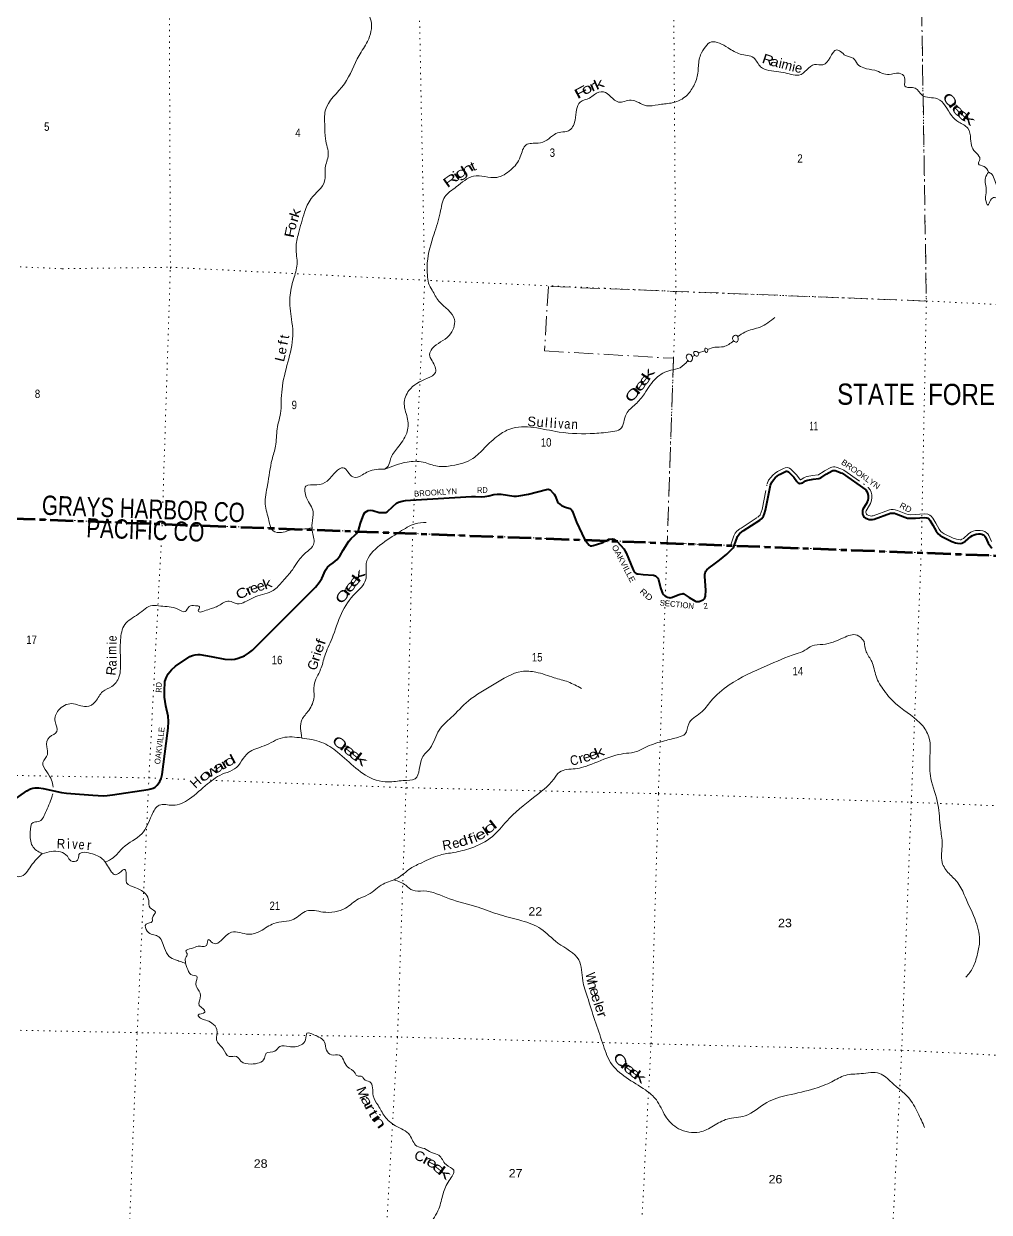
# Model space of a CAD drawing. Header units: feet. Extents: x -757852 to -501257, y -360805 to -170898.
# Drawn here: x -619672 to -599646, y -265055 to -240407 of the extents above; entities that cross this region are included whole.
import ezdxf
from ezdxf.enums import TextEntityAlignment as Align

# ---------------------------------------------------------------- set-up
doc = ezdxf.new("R2010")
doc.units = ezdxf.units.FT
doc.header["$LTSCALE"] = 80
for name, pattern in [('DOT_DASHED', [7.7, 5, -1.2, 0.3, -1.2]), ('DOTTED', [1.5, 0.3, -1.2]), ('LONG_DASH_SHORT_DASH', [9.9, 6, -1.2, 1.5, -1.2])]:
    doc.linetypes.add(name, pattern=pattern)
for name, color, linetype, lineweight in [('11', 7, 'LONG_DASH_SHORT_DASH', 60), ('26', 7, 'Continuous', 40), ('27', 7, 'Continuous', 13), ('39', 7, 'Continuous', 13), ('41', 7, 'Continuous', 13), ('44', 7, 'DOT_DASHED', 13), ('7', 7, 'DOTTED', 13)]:
    doc.layers.add(name, color=color, linetype=linetype, lineweight=lineweight)
doc.layers.add('12', color=7, linetype='Continuous')

msp = doc.modelspace()

# ---------------------------------------------------------------- linework, layer by layer
at = {"layer": '11'}
msp.add_line((-628624.4, -250336.69), (-597209.49, -251522.57), dxfattribs=at)
at = {"layer": '26'}
for points in [[(-603411.9, -249870.85), (-603300.71, -249852.26), (-603182.44, -249837.9), (-603159.33, -249832.63), (-603140.37, -249823), (-603051.06, -249761.48), (-603025.88, -249746.33), (-602902.53, -249679.56), (-602887, -249673.09), (-602872.67, -249670.73), (-602857.23, -249671.79), (-602842.35, -249675.03), (-602749.8, -249706.11), (-602721.34, -249717.83), (-602699.97, -249728.78), (-602207.92, -250076.36), (-602184.16, -250108.9), (-602169.93, -250145.17), (-602159.57, -250189.2), (-602158.8, -250238.93), (-602167.34, -250299.29), (-602176.4, -250325.19), (-602192.7, -250356.58), (-602266.91, -250476.97), (-602277.36, -250511.69), (-602277.36, -250549.25), (-602272.18, -250580.34), (-602257.26, -250616.14), (-602241.12, -250638.62), (-602217.82, -250655.46), (-602168.72, -250677.33), (-602133.69, -250687.83), (-602101.33, -250691.72), (-602066.38, -250690.43), (-602032.12, -250681.7), (-601696.45, -250559.6), (-601669.66, -250553.78), (-601642.48, -250553.78), (-601611.41, -250558.96), (-601574.11, -250569.55), (-601397.44, -250641.6), (-601343.48, -250657.4), (-601286.53, -250663.87), (-601172.84, -250660.86), (-600993.48, -250648.47), (-600938.35, -250653.51), (-600918.93, -250662.58), (-600899.84, -250675.62), (-600876.22, -250704.02), (-600819.43, -250802.96), (-600749.01, -250927.97), (-600706.61, -250985.68), (-600663.95, -251021.33), (-600614.17, -251051.02), (-600420.06, -251143.76), (-600346.83, -251168.97), (-600304.12, -251176.74), (-600244.58, -251184.51), (-600214.81, -251179.33), (-600183.54, -251167.42), (-600137.15, -251140.48), (-600028.79, -251043.56), (-599992.18, -251018.73), (-599958.53, -251004.49), (-599914.52, -250992.83), (-599872.2, -250988.19), (-599837.51, -250988.29), (-599799.32, -250994.13), (-599770.85, -251004.49), (-599748.55, -251020.32), (-599736.55, -251032.33), (-599721.66, -251057.59), (-599665.15, -251179.96), (-599590.29, -251281)], [(-605869.16, -252305.64), (-605753.65, -252374.03), (-605723.25, -252386.09), (-605701.89, -252389.33), (-605681.83, -252389.33), (-605660.47, -252386.74), (-605649.79, -252383.83), (-605613.55, -252369.58), (-605582.49, -252351.45), (-605556.6, -252330.73), (-605543.98, -252314.86), (-605536.21, -252300.61), (-605531.5, -252280.5), (-605527.53, -252155.85), (-605544.57, -251869.54), (-605543.34, -251827.89), (-605536.87, -251794.21), (-605525.22, -251759.25), (-605504, -251731.97), (-605452.73, -251691.9), (-605350.48, -251616.78), (-605244.18, -251528.96), (-605091.44, -251405.04), (-604954.71, -251278.6), (-604940.82, -251256.07), (-604927.87, -251212.04), (-604877.39, -251059.21), (-604867.04, -251039.78), (-604854.1, -251020.36), (-604825.62, -250986.68), (-604771.26, -250940.06), (-604752.5, -250926.83), (-604403.46, -250700.51), (-604364.18, -250666.14), (-604339.59, -250641.53), (-604327.94, -250620.81), (-604305.94, -250561.23), (-604286.4, -250496.97), (-604181.26, -249973.05), (-604156.45, -249911.71), (-604121.5, -249863.79), (-604085.26, -249824.94), (-604038.53, -249784.41), (-603997.24, -249757.59), (-603883.34, -249698.01), (-603860.04, -249687.65), (-603842.36, -249686.03), (-603823.8, -249692.83), (-603808.26, -249703.2), (-603724.78, -249782.85), (-603702.13, -249809.4), (-603636.76, -249900.71), (-603617.35, -249922.73), (-603608.61, -249929.53), (-603597.29, -249935.03), (-603587.9, -249937.3), (-603573.66, -249938.59), (-603548.72, -249936.91), (-603526.42, -249930.82), (-603513.15, -249924.67), (-603454.91, -249888.4), (-603436.46, -249877.72), (-603411.9, -249870.85)], [(-611647.43, -250289.63), (-610382.08, -250209.61), (-610298.72, -250209.6), (-610177.06, -250217.37), (-610109.75, -250212.19), (-610023.82, -250198.92), (-609923.37, -250170.74), (-609847.65, -250160.27), (-609768.05, -250165.56), (-609505.17, -250203.42), (-609453.53, -250205.72), (-609401.75, -250200.54), (-609202.26, -250162.78), (-608827.12, -250064.08), (-608793.41, -250060.66), (-608773.35, -250065.19), (-608756.52, -250075.55), (-608691.81, -250139.01), (-608668.51, -250163.62), (-608647.8, -250199.88), (-608601.97, -250318.82), (-608585.67, -250342.35), (-608579.2, -250348.82), (-608552.02, -250372.13), (-608515.77, -250396.74), (-608482.37, -250415.21), (-608453.01, -250427.18), (-608346.99, -250457.78), (-608326.16, -250471.21), (-608310.63, -250488.05), (-608295.1, -250506.18), (-608286.76, -250524.1), (-608207.23, -250741.98), (-608039.57, -251097.51), (-607981.23, -251179.01), (-607944.98, -251217.87), (-607922.98, -251232.11), (-607907.26, -251236.58), (-607890.62, -251237.3), (-607858.26, -251228.23), (-607684.05, -251173.27), (-607645.35, -251156.35), (-607627.23, -251147.28), (-607556.68, -251107.78), (-607536.62, -251098.07), (-607508.79, -251093.53), (-607459.61, -251092.24), (-607435.67, -251095.48), (-607409.13, -251107.78), (-607365.12, -251141.46), (-607225.98, -251298.81), (-607196.76, -251341.79), (-607178.09, -251380.41), (-607032.14, -251729.43), (-607009.18, -251773.48), (-606992.35, -251791.62), (-606970.22, -251805.87), (-606948.34, -251814.93), (-606925.04, -251817.52), (-606826.1, -251826.57), (-606607.46, -251843.62), (-606571.05, -251855.73), (-606545.16, -251876.46), (-606520.57, -251906.24), (-606507.83, -251935.36), (-606464.92, -252103.76), (-606439.03, -252183.4), (-606422.2, -252218.37), (-606401.1, -252246.68), (-606380.78, -252265), (-606351.01, -252285.72), (-606319.95, -252299.97), (-606287.59, -252309.03), (-606265.9, -252310.65), (-606243.25, -252308.71), (-606213.81, -252301.26), (-606097.58, -252250.34), (-606057.2, -252236.5), (-606018.04, -252227.11), (-605992.23, -252225.53), (-605983.09, -252228.41), (-605972.73, -252234.24), (-605893.78, -252291.06), (-605869.16, -252305.64)], [(-616692.64, -255117.8), (-616679.99, -255017.47), (-616670.72, -254878.52), (-616678.09, -254767.98), (-616723.48, -254551.2), (-616750.97, -254373.42), (-616756.27, -254254.31), (-616743.79, -254051.45), (-616714.73, -253956.38), (-616678.22, -253886.51), (-616611.18, -253803.56), (-616526.53, -253732.37), (-616226.53, -253530.64), (-616171.1, -253505.68), (-616119.33, -253492.73), (-616062.38, -253487.55), (-616022.18, -253490.88), (-615788.05, -253526.54), (-615498.44, -253588.12), (-615359.55, -253592.46), (-615294.84, -253584.69), (-615226.29, -253566.63), (-615095.88, -253512.43), (-615007.49, -253460.36), (-614929.4, -253399.01), (-613623.05, -252092.38), (-613546.2, -251998.15), (-613492.63, -251911.4), (-613416.69, -251736.73), (-613375.34, -251674.37), (-613324.92, -251633), (-613253.67, -251583.71), (-613172.37, -251515.11), (-613108.71, -251433.48), (-613049.73, -251325.83), (-612931.23, -251140.44), (-612879.62, -251079.91), (-612801.96, -251012.57), (-612767.23, -250978.64), (-612729.47, -250916.73), (-612686.06, -250765.9), (-612619.86, -250580.85), (-612594.86, -250543.73), (-612563.8, -250520.42), (-612527.56, -250499.69), (-612482.39, -250494.68), (-612431.78, -250502.28), (-612302.88, -250540.67), (-612222.09, -250546.32), (-612165.14, -250541.14), (-612135.64, -250529.91), (-612015.43, -250417.03), (-611938.64, -250348.17), (-611897.99, -250328.21), (-611824.74, -250306.73), (-611756.22, -250296.51), (-611647.43, -250289.63)], [(-620537.06, -256967.89), (-619608.76, -256314.52), (-619535.1, -256275.96), (-619483.32, -256260.41), (-619439.98, -256255.52), (-619359.07, -256252.64), (-619269.37, -256264.99), (-618889.94, -256347.56), (-618785.67, -256365.32), (-618693.65, -256371.94), (-618242.32, -256406.49), (-618017.46, -256417.7), (-617944.36, -256414.53), (-617833.04, -256401.58), (-617094.34, -256286.19), (-617034.44, -256270.78), (-616990.43, -256260.42), (-616949.01, -256239.69), (-616905.01, -256200.84), (-616851.87, -256122.88), (-616822.17, -256060.97), (-616801.01, -255977.59), (-616692.64, -255117.8)]]:
    msp.add_lwpolyline(points, dxfattribs=at)
at = {"layer": '39'}
for p, q in [((-605676.96, -247234.82), (-605546.98, -247191.45)), ((-605804.58, -247307.61), (-605753.49, -247284.82))]:
    msp.add_line(p, q, dxfattribs=at)
for points in [[(-612179.95, -237919.69), (-612259.33, -238230.96), (-612411.38, -238434.98), (-612471.82, -238722.76), (-612500.1, -239182.8), (-612615.49, -239659.91), (-612636.05, -239900.78), (-612468.84, -240351.62), (-612539.98, -240771.9), (-612717.33, -241065.63), (-613021.71, -241652.83), (-613417.75, -242214.66), (-613428.45, -242518.29), (-613414.11, -242796.63), (-613357.4, -243128.81), (-613417.13, -243396.49), (-613430.86, -243671.83), (-613711.23, -244034.39), (-613847.89, -244315.46), (-613971.99, -244754), (-614024.88, -245056.15), (-614002.55, -245393.15), (-614075.82, -245702.63), (-614151.58, -246082.48), (-614119.22, -246534.6), (-614090.6, -246807.41), (-614176.25, -247354.02), (-614306.89, -247921.18), (-614330.03, -248178.07), (-614339.24, -248439.47), (-614416.72, -248811.21), (-614449.42, -249168.42), (-614521.42, -249441.71), (-614614.69, -249975.96), (-614664.74, -250368.8), (-614586.21, -250709.81), (-614497.27, -250926.36), (-614327.31, -250956.52), (-614041.13, -250886.08), (-613890.27, -250887.38), (-613687.2, -250860.25)], [(-605635.41, -241054.77), (-605409.79, -240783.93), (-605064.02, -240906.87), (-604810.98, -241034.58), (-604532.13, -241114.89), (-604387.79, -241301.18), (-604009.03, -241401.12), (-603673.16, -241472.06), (-603594.44, -241474.44), (-603269.39, -241252.06), (-603094.56, -241258.23), (-602946.43, -241108.43), (-602806.05, -240950.31), (-602730.68, -240981.16), (-602625.07, -241067.43), (-602470.03, -241121.22), (-602377.75, -241243.26), (-602247.81, -241324.35), (-602022.15, -241372.58), (-601721.48, -241461.71), (-601513.22, -241432.82), (-601401.44, -241515.28), (-601393.96, -241702.78), (-601182.15, -241744.48), (-601040.27, -241886.39), (-600719.08, -241964.17), (-600427.4, -242308.67), (-600275.33, -242446.91), (-600090.69, -242574.22), (-600031.95, -242791.72), (-600000, -242970.02), (-599913.75, -243091.84), (-599841.78, -243219.21), (-599871.17, -243310.78), (-599754.45, -243367.25), (-599662.1, -243487.28)], [(-605635.41, -241054.77), (-605667.18, -241179.52), (-605695.32, -241464.42), (-605792.95, -241722.7), (-605952.9, -241922.42), (-606243.14, -242051.09), (-606515.98, -242085.75), (-606758.19, -242107.41), (-607076.03, -241991.5), (-607338.97, -242030.54), (-607649.32, -241816.25), (-607834.53, -241876.15), (-607939.63, -241946.93), (-608129.71, -242030.82), (-608237.61, -242409.54), (-608376.17, -242630.14), (-608533.9, -242652.76), (-608664.42, -242702.51), (-608821.54, -242821.79), (-609004.73, -242881.77), (-609251.46, -242917.35), (-609372.99, -243168.75), (-609571.66, -243439.58), (-609860.74, -243592.45), (-610344.68, -243565.31), (-610700.76, -243792.33), (-610937.28, -243995.38), (-611033.44, -244326.19), (-611161.63, -244766.61), (-611301.51, -245367.67), (-611300.32, -245619.38), (-611276.06, -245787.34), (-611202.64, -245930.86), (-611059.86, -246161.39), (-610739.24, -246541.13), (-610847.53, -246873.53), (-611199.14, -247145), (-611253.7, -247265.89), (-611203.97, -247396.49), (-611130.08, -247640.69), (-611299.19, -247757.54), (-611682.38, -248011.78), (-611780.86, -248294.2), (-611709.52, -248610.79), (-611729.62, -248895.97), (-611921.53, -249203.27), (-612062.38, -249431.84), (-612115.99, -249582.96), (-612178.62, -249640.46)], [(-599662.1, -243487.28), (-599724.48, -243601.85), (-599707.78, -243870.21), (-599720.18, -244050.97), (-599671.97, -244167.42), (-599617.98, -244062.63), (-599537.55, -244007.08), (-599427.19, -244129.76), (-599299.31, -244269.16), (-599242.4, -244253.05), (-599251.96, -244067.49), (-599381.29, -243911.93), (-599531.4, -243661.01), (-599593.04, -243525.95), (-599661.96, -243483.26)], [(-604092, -246497.87), (-604398.78, -246696.43), (-604712.29, -246800.12), (-604863.54, -246895.31)], [(-604948.18, -246985.07), (-604970.24, -246925.91), (-604909.69, -246863.62), (-604858.65, -246899.65), (-604890.68, -247009.25), (-604948.18, -246985.07)], [(-605753.49, -247284.82), (-605775.26, -247217.62), (-605698.55, -247210.26), (-605671.9, -247253.48), (-605703.74, -247300.67), (-605753.49, -247284.82)], [(-605546.98, -247191.45), (-605537.03, -247137.44), (-605489.51, -247159.25), (-605508, -247227.05), (-605546.98, -247191.45)], [(-604948.18, -246985.07), (-605157.61, -247104.52), (-605335.09, -247116.38), (-605488.52, -247160.83)], [(-605897.64, -247393.7), (-606056.23, -247539.9), (-606253.28, -247593.34), (-606554.7, -247753.83), (-606797.55, -248079.47), (-606984.33, -248298.37), (-607172.49, -248499.1), (-607304.32, -248814.56), (-607452.93, -248863.68), (-607834.57, -248902.56), (-608569.99, -248874.59), (-609589.91, -248812.43), (-609823.88, -248943.09), (-610114.78, -249204.62), (-610357.97, -249425.55), (-610789.66, -249571.38), (-611089.93, -249584.94), (-611386.73, -249499.98), (-611720.59, -249496.25), (-611958.33, -249562.35), (-612180.41, -249641.09)], [(-605895.33, -247394.91), (-605926.87, -247294.81), (-605889.43, -247259.89), (-605835.45, -247269.85), (-605802.18, -247353.57), (-605850.74, -247418.3), (-605897.64, -247393.7)], [(-612180.41, -249641.09), (-612524.23, -249691.37), (-612647.49, -249763.52), (-612846.19, -249806.84), (-613046.66, -249614.55), (-613200.49, -249697.7), (-613380.46, -249894.69), (-613592.36, -249969.76), (-613822.79, -249999.88), (-613805.1, -250240.09), (-613670.4, -250528.72), (-613690.89, -250767.58), (-613681.4, -250955.15), (-613660.11, -251207.56), (-613789.87, -251349.95), (-613988.36, -251558.37), (-614101.02, -251729.55), (-614300.57, -251968.13), (-614496.41, -252158.53), (-614859.06, -252286.66), (-615084.29, -252397.5), (-615242.66, -252438.21), (-615411.7, -252381.92), (-615626.17, -252473), (-615854.57, -252559.56), (-616052.64, -252584.79), (-616029.42, -252497.02), (-616111.18, -252476.02), (-616238.56, -252493.67), (-616324.77, -252599.34), (-616477.95, -252549.65), (-616831.72, -252482.8), (-617002.32, -252470.74), (-617298.42, -252651.56), (-617577.64, -252867.19), (-617665.34, -253186.23), (-617664.21, -253611.07), (-617698.5, -253956.15), (-617844.24, -254152.34), (-618035.02, -254256.33), (-618183.19, -254464.51), (-618371.97, -254568.58), (-618675.64, -254507.54), (-618954.11, -254644.68), (-619022.61, -254875.8), (-618983.83, -255088.57), (-619138.66, -255199.88), (-619196.12, -255403.21), (-619181.55, -255560.76), (-619275.99, -255728.56), (-619194.23, -255920.69), (-619093.82, -256097.38), (-619061.99, -256237.12)], [(-613904.13, -255221.52), (-613902.87, -254843.06), (-613761.14, -254646.74), (-613650.75, -254368.77), (-613650.36, -254129.2), (-613513.87, -253795.78), (-613429.67, -253518.91), (-613277.91, -253151.8), (-613082.65, -252635.23), (-612792.33, -252218.66), (-612581.46, -251944.24), (-612567.27, -251598.45), (-612284.39, -251221.88), (-611872.21, -250944.5), (-611554.5, -250778.54), (-611322.13, -250750.5)], [(-616314.15, -259893.9), (-616311.84, -259771.17), (-616281.44, -259707.81), (-616307.23, -259640.46), (-616192.57, -259584.11), (-616054.15, -259538.66), (-615947.72, -259544.43), (-615882.56, -259522.57), (-615844.01, -259399.11), (-615759.87, -259466.5), (-615474.95, -259317.51), (-615363.88, -259248.95), (-615005.17, -259289.79), (-614765.42, -259223.76), (-614484.24, -259066.58), (-614070.61, -258976.48), (-613801.06, -258806.81), (-613465.82, -258828.71), (-613000.23, -258748.5), (-612727.96, -258558.79), (-612525.55, -258467.28), (-612220.06, -258248.55), (-611917.9, -258124.32), (-611649.3, -257924.42), (-611415.75, -257805.82), (-611037.97, -257648.02), (-610750.35, -257593.75), (-610399.09, -257503.46), (-609949.86, -257259.6), (-609655.11, -256945.86), (-609098.64, -256456.13), (-608680.7, -256072.25), (-608556.82, -255925.62), (-608234.54, -255858.48), (-607891.11, -255761.88), (-607389.61, -255576.23), (-607172.96, -255537.57), (-606962.48, -255502.72), (-606741.49, -255397.77), (-606381.2, -255279.62), (-606094.81, -255203.16), (-605951.59, -255135.73), (-605879.85, -254926.87), (-605632.43, -254700.04), (-605420.68, -254457.87), (-605042.55, -254118.88), (-604266.06, -253723.49), (-603653.71, -253475.32), (-603468.01, -253401.34), (-603321.86, -253307.85), (-603097.53, -253279.52), (-602672.16, -253141.52), (-602388.49, -253085.1), (-602240.29, -253219.18)], [(-602240.29, -253219.18), (-602195.41, -253430.14), (-602083.94, -253635.41), (-601992, -253938.63), (-601827.45, -254236.37), (-601552.29, -254535.99), (-601026.32, -254969.29), (-600890.56, -255227.76), (-600879.03, -255642.9), (-600855.37, -256056.47), (-600709.5, -256599.16), (-600658.39, -257090.2), (-600621.78, -257421.67), (-600623.11, -257802.14), (-600478.32, -258032.74), (-600297.88, -258222.31), (-600147.18, -258513.52), (-599921.95, -259030.83), (-599846.54, -259460.31), (-599898.16, -259726.26), (-599983.59, -259980.95), (-600129.54, -260183.17)], [(-613904.13, -255221.52), (-613494.79, -255310.46), (-613161.98, -255515.48), (-612365.38, -256091.21), (-612113.32, -256132.31), (-611800.42, -256103.09), (-611555.57, -256063.41), (-611407.5, -255629.74), (-611245.61, -255432.11), (-611055.24, -255054.28), (-610806.76, -254797.3), (-610450.52, -254451.5), (-609915.15, -254103.97), (-609342.5, -253840.31), (-609047.24, -253854.75), (-608670.98, -253968.7), (-608380.35, -254057.47), (-608105.35, -254189.99)], [(-617982.5, -257791.52), (-617814.39, -257702.83), (-617615.97, -257496.42), (-617223.4, -257204.26), (-617016.74, -256820.97), (-616860.6, -256615.08), (-616580.92, -256614.89), (-616236.28, -256484.1), (-615863.16, -256173.13), (-615509.3, -255952.07), (-615300.93, -255862.79), (-615011.29, -255522.7), (-614688.47, -255383.09), (-614302.23, -255213.51), (-613904.06, -255219.51)], [(-619072.51, -256379.94), (-619089.92, -256443.8), (-619220.03, -256767.38), (-619280.62, -256888.05), (-619369.44, -256953.37), (-619478.73, -256971.66), (-619536.12, -257172.98), (-619493.87, -257458.34), (-619410.57, -257549.87), (-619289.07, -257619.2)], [(-620300.33, -256900.9), (-620299.21, -256902.44), (-620294.31, -257105.95), (-620333.36, -257243.49), (-620278.34, -257338.05), (-620179.07, -257375.78), (-620032.53, -257499.73), (-619968.45, -257793.92), (-619897.14, -258054.14), (-619753.73, -258095.44), (-619524.82, -257880.04), (-619400.66, -257725.37), (-619286.13, -257616.41)], [(-619289.07, -257619.2), (-618912.71, -257581.53), (-618767.05, -257673.24), (-618693.87, -257766.42), (-618556.52, -257751.14), (-618526.42, -257639.45), (-618244.24, -257625.25), (-618019.26, -257749.96), (-617848.99, -257999.58), (-617776.48, -258054.48), (-617686.5, -258013.37), (-617575.58, -257948.83), (-617548.55, -258038.37), (-617538.92, -258221.92), (-617345.53, -258329.41), (-617138.92, -258461.52), (-617081.02, -258588.39), (-617050.16, -258740.48), (-616940.67, -258830.91), (-617005.13, -258947.42), (-617005.96, -259027.92), (-617136.55, -259079.69), (-617109.57, -259227.61), (-616999.3, -259295.93), (-616897.81, -259327.7), (-616751.72, -259578.47), (-616655.11, -259748.99), (-616526.83, -259819.95), (-616431.43, -259853.52), (-616314.15, -259893.9)], [(-611991.18, -258161.78), (-611746.17, -258275.34), (-611602.94, -258379.04), (-611386.13, -258392.74), (-610844.49, -258552.78), (-610245.15, -258730.97), (-609793.95, -258887.82), (-609343.48, -259008.41), (-608945.01, -259177.49), (-608595.23, -259471.7), (-608158.93, -259823.31), (-608077.49, -260253.01), (-607980.81, -260592.64), (-607826.93, -261079.25), (-607666.24, -261543.95), (-607499.48, -261950.48), (-607176.45, -262261.86), (-606777.09, -262519.56), (-606550.93, -262724.85), (-606363.53, -263059.63), (-606089.11, -263322.99), (-605656.96, -263392.6), (-605362.71, -263264.06), (-605080.08, -263123.04), (-604711.51, -263055.51), (-604259.07, -262777.54), (-603829.32, -262629.63), (-603260.99, -262488.62), (-602911.98, -262347.92), (-602633.72, -262216.81), (-602304.47, -262180.11), (-601920.01, -262175.56), (-601667.23, -262367.69), (-601323.96, -262675.76), (-601126.02, -262996.82), (-600985.79, -263299.73)], [(-616316.23, -259893.19), (-616253.64, -260061.12), (-616203.59, -260125.3), (-616082.14, -260161.8), (-616101.66, -260316.13), (-616085.91, -260383.13), (-616005.53, -260557.09), (-616035, -260765.44), (-615956.88, -260832.62), (-615919.31, -260908.44), (-616054.14, -260966.09), (-616006.1, -261030.2), (-615892.9, -261072.45), (-615772.23, -261131.06), (-615666.38, -261267.68), (-615673.82, -261478.81), (-615535.58, -261666.9), (-615412.35, -261824.26), (-615257.55, -261827.71), (-615168.3, -261921.46), (-614953.11, -261981.4), (-614679.23, -261860.2), (-614641.46, -261758.85), (-614462.85, -261714.82), (-614362.92, -261619.7), (-614169.79, -261620.47), (-613921.06, -261584.96), (-613826.88, -261481.57), (-613797.73, -261339.66), (-613656.05, -261372.85), (-613436.08, -261525.56), (-613391.79, -261696.24), (-613288.55, -261792.5), (-613125.7, -261796.23), (-612963.04, -262033.5), (-612796.77, -262168.22), (-612766.45, -262221.64), (-612644.65, -262248.08), (-612614.13, -262295.46), (-612495.33, -262349.99), (-612423.14, -262642.45), (-612323.36, -262837.24), (-612184.6, -263067.62), (-611960.09, -263262.78), (-611667.12, -263456.33), (-611520.18, -263682.98), (-611363.13, -263736.84), (-611215.03, -263816.56), (-611062.14, -263874.3), (-610913.92, -264064.75), (-610753.11, -264183.17), (-610847.1, -264395.28), (-610975.65, -264674.62), (-611065.07, -264985.53), (-611261.78, -265314.81), (-611434.61, -265594.6), (-611556.84, -266037.24), (-611632.31, -266409.05), (-611676.39, -266689.36)]]:
    msp.add_spline(points, degree=3, dxfattribs=at)
at = {"layer": '44'}
for points in [[(-605848.57, -227578.8), (-605848.57, -227578.8), (-606265.55, -239983.38), (-601048.75, -240056.72), (-600950.22, -246157.3), (-608788.65, -245854.62), (-608872.8, -247192.69), (-606194.55, -247344.58), (-606327.17, -251174.14), (-605010.65, -251226.42)], [(-605010.65, -251226.42), (-605009.94, -251225.27), (-604999.47, -251189.69), (-604946.6, -251029.6), (-604931.5, -251001.26), (-604914.14, -250975.21), (-604879.01, -250933.66), (-604817.39, -250880.82), (-604794.53, -250864.7), (-604448.79, -250640.52), (-604415.46, -250611.35), (-604399.92, -250595.8), (-604396.23, -250589.24), (-604377.06, -250537.31), (-604359.22, -250478.64), (-604253.42, -249951.42), (-604222.5, -249875), (-604179.43, -249815.94), (-604137.4, -249770.88), (-604083.74, -249724.35), (-604035.13, -249692.77), (-603915.99, -249630.45), (-603879.21, -249614.09), (-603832.4, -249609.8), (-603789.61, -249625.48), (-603761.2, -249644.43), (-603670.22, -249731.24), (-603643, -249763.15), (-603577.99, -249853.96), (-603569.88, -249863.17), (-603561.24, -249862.58), (-603552.25, -249860.13), (-603548.88, -249858.56), (-603493.53, -249824.1), (-603465.81, -249808.05), (-603432.1, -249798.62)], [(-603424.27, -249796.88), (-603311.42, -249778.01), (-603195.33, -249763.91), (-603185.04, -249761.57), (-603178.79, -249758.4), (-603091.7, -249698.41), (-603063.08, -249681.19), (-602934.89, -249611.79), (-602907.79, -249600.5), (-602876.24, -249595.31), (-602846.63, -249597.34), (-602822.37, -249602.62), (-602723.55, -249635.81), (-602689.91, -249649.66), (-602661.04, -249664.46), (-602154.6, -250022.2), (-602117.88, -250072.49), (-602098.15, -250122.77), (-602084.7, -250179.92), (-602083.72, -250243.63), (-602094.11, -250317.1), (-602107.37, -250355), (-602127.41, -250393.59), (-602197.92, -250507.98), (-602202.36, -250522.73), (-602202.36, -250543.04), (-602199.62, -250559.48), (-602191.33, -250579.37), (-602187.31, -250584.98), (-602180.19, -250590.12), (-602142.59, -250606.87), (-602118.33, -250614.14), (-602098.22, -250616.55), (-602077.14, -250615.78), (-602054.25, -250609.94), (-601717.32, -250487.39), (-601677.71, -250478.78), (-601636.27, -250478.78), (-601594.95, -250485.67), (-601549.63, -250498.54), (-601372.68, -250570.7), (-601328.6, -250583.61), (-601283.27, -250588.76), (-601176.42, -250585.93), (-600992.64, -250573.23), (-600918.48, -250580.01), (-600881.66, -250597.21), (-600848.88, -250619.6), (-600814.41, -250661.05), (-600754.23, -250765.89), (-600685.89, -250887.21), (-600651.55, -250933.95), (-600620.42, -250959.96), (-600578.72, -250984.84), (-600391.59, -251074.24), (-600327.8, -251096.2), (-600292.55, -251102.61), (-600246.19, -251108.66), (-600234.77, -251106.68), (-600215.93, -251099.5), (-600181.44, -251079.47), (-600075.05, -250984.31), (-600028.19, -250952.53), (-599982.87, -250933.35), (-599928.29, -250918.89), (-599876.19, -250913.18), (-599831.7, -250913.31), (-599780.65, -250921.11), (-599735.69, -250937.47), (-599699.97, -250962.83), (-599676.77, -250986.05), (-599655.14, -251022.74), (-599600.29, -251141.51)]]:
    msp.add_lwpolyline(points, dxfattribs=at)
at = {"layer": '7'}
for points in [[(-616787.41, -250342.11), (-616631.29, -245479.57), (-616654.9, -239752.92), (-616575.74, -234478.86), (-616302.74, -229356.6), (-616045.63, -224000.24), (-615858.59, -220785.1)], [(-610632.35, -220925.58), (-610897.04, -224119.51), (-610800.25, -226683.84), (-611034.33, -229387.49), (-611254.96, -234622.33), (-611471.85, -239865.36), (-611354.52, -245730.21), (-611560.98, -250041.3)], [(-606931.56, -266812.15), (-606931.14, -266778.29), (-606660.84, -261561.31), (-606508.15, -256370.38), (-606327.17, -251174.14), (-606146.72, -245996.53), (-606190.81, -239984.43)], [(-601048.75, -240056.72), (-600950.22, -246157.3), (-601057.18, -251377.09), (-601263.21, -256553.45), (-601462.5, -261696.43), (-601720.7, -266855.46), (-601730.76, -266949.62)], [(-628477.74, -245006.63), (-623925.35, -245264.46), (-621785.98, -245362.1), (-618872.95, -245487.04), (-616634.53, -245457.31), (-611354.38, -245726.19), (-606147.86, -245959.12), (-600950.22, -246157.3), (-597075.77, -246342.89)], [(-597209.49, -251522.57), (-601057.18, -251377.09), (-606327.17, -251174.14), (-611604.67, -250978.34), (-616801.34, -250780.89), (-622008.72, -250579.18), (-624072.11, -250507.58), (-628624.4, -250336.69)], [(-611571.01, -250250.62), (-611605.86, -250978.34), (-611743.16, -256248.05), (-611919.32, -261420.04), (-612223.03, -266671.04)], [(-616803.98, -250828.62), (-616801.34, -250776.12), (-616799.79, -250727.89)], [(-617525.74, -266528.42), (-617320.45, -261330.1), (-617076.02, -256047.78), (-616822.74, -251201.91)], [(-628767.61, -255540.91), (-624264.12, -255877.07), (-622402.76, -255902.09), (-621622.25, -255963.86), (-617076.02, -256047.78), (-616265.71, -256078.51)], [(-615807.73, -256095.88), (-611731.17, -256250.49), (-606508.29, -256374.4), (-601263.21, -256553.45), (-597346.82, -256711.65)], [(-597479.49, -261900.61), (-601462.5, -261696.43), (-606664.93, -261563.18), (-611919.32, -261420.04), (-617320.45, -261330.1), (-622453.61, -261229.49), (-624384.41, -261151.29), (-628912.42, -260803.19)]]:
    msp.add_lwpolyline(points, dxfattribs=at)

# ---------------------------------------------------------------- texts
at = {"layer": '12', "width": 0.8}
for s, p in [('GRAYS HARBOR CO', (-619301.75, -250587.55)), ('PACIFIC CO', (-618380.23, -251057.4))]:
    msp.add_text(s, height=400, rotation=357.838, dxfattribs=at).set_placement(p)
at = {"layer": '27'}
for s, rotation, width, p in [('BROOKLYN', 324.763, 1.05, (-602728.78, -249529.16)), ('RD', 1.346, 0.8, (-610268.83, -250139.23)), ('RD', 331.813, 1.1, (-601517.97, -250433.38)), ('OAKVILLE', 297.693, 1.1, (-607480, -251252.56)), ('RD', 318.541, 1.25, (-606907.26, -252195.39)), ('RD', 89.548, 0.8, (-616813.1, -254282.12))]:
    msp.add_text(s, height=120, rotation=rotation, dxfattribs=dict(at, width=width)).set_placement(p)
for s, rotation, p in [('BROOKLYN', 3.619, (-611572.61, -250214.76)), ('SECTION', 353.896, (-606485.93, -252470.39)), ('2', 9.242, (-605561.97, -252545.21)), ('OAKVILLE', 82.816, (-616845.47, -255770.57))]:
    msp.add_text(s, height=120, rotation=rotation, dxfattribs=at).set_placement(p)
at = {"layer": '41'}
for s, rotation, width, p in [('R', 341.748, 1.2, (-604265.3, -241247.09)), ('a', 345.239, 1.15, (-604117.04, -241290.94)), ('F', 27.429, 1.7, (-608069.45, -241911.78)), ('o', 28.802, 1.45, (-607950.59, -241843.84)), ('r', 25.134, 1.5, (-607826.31, -241793.62)), ('k', 24.274, 1.5, (-607704.23, -241743.77)), ('C', 307.689, 1.55, (-600542.27, -242046.71)), ('r', 307.689, 1.95, (-600452.24, -242163.94)), ('e', 313.22, 1.95, (-600351.06, -242274.45)), ('e', 317.063, 1.95, (-600241.65, -242374.12)), ('k', 322.522, 1.95, (-600131.25, -242456.06)), ('R', 35.822, 1.6, (-610764.19, -243730.36)), ('i', 35.822, 1.5, (-610645.74, -243638.78)), ('g', 32.395, 1.7, (-610555.1, -243574.27)), ('h', 32.687, 1.65, (-610423.15, -243499.19)), ('t', 25.215, 1.25, (-610310.8, -243450.55)), ('k', 72.692, 1.3, (-613948.13, -244360.01)), ('r', 72.692, 1.25, (-613979.36, -244483.65)), ('F', 78.371, 1.35, (-614053.36, -244752.55)), ('o', 75.706, 1.05, (-614023.29, -244622.73)), ('f', 79.358, 1.15, (-614196.21, -247043.12)), ('L', 76.285, 1.1, (-614258.01, -247351.62)), ('e', 53.58, 1.7, (-606722.65, -247848.11)), ('k', 55.155, 1.85, (-606643.35, -247731.49)), ('r', 49.727, 2.05, (-606879.69, -248052.65)), ('e', 53.58, 1.7, (-606808.34, -247959.34)), ('C', 49.327, 1.6, (-606976.48, -248166.48)), ('v', 357.562, 0.8, (-608534.75, -248797.8)), ('a', 357.562, 0.85, (-608401.03, -248803.58)), ('n', 357.562, 0.9, (-608249.98, -248812.3)), ('e', 52.299, 1.75, (-612737.85, -252019.33)), ('k', 52.622, 1.95, (-612651.84, -251915.07)), ('C', 26.042, 1.25, (-615106.76, -252303.51)), ('r', 26.366, 1.55, (-614956.7, -252238.84)), ('e', 17.256, 1.15, (-614868.78, -252200.7)), ('e', 15.382, 1.1, (-614733.7, -252160.2)), ('k', 20.303, 1.35, (-614586.62, -252112.14)), ('C', 54.147, 1.5, (-612986.16, -252342.75)), ('r', 52.817, 1.9, (-612896.73, -252227.17)), ('e', 52.817, 1.7, (-612825.38, -252130.09)), ('e', 86.679, 0.8, (-617743.93, -253159.61)), ('m', 90.264, 0.8, (-617749.84, -253401.98)), ('e', 67.758, 1.25, (-613465.57, -253389.77)), ('f', 72.323, 1.3, (-613415.08, -253254.9)), ('a', 87.161, 0.85, (-617747.56, -253676.75)), ('r', 72.316, 1.3, (-613534.93, -253591.16)), ('C', 322.978, 1.5, (-613183.34, -255399.18)), ('r', 322.978, 1.9, (-613069.79, -255485.44)), ('d', 28.168, 1.6, (-615353.01, -255777.38)), ('e', 321.673, 1.75, (-612971.47, -255557.77)), ('e', 321.673, 1.75, (-612858.15, -255649.36)), ('k', 321.673, 2, (-612739.98, -255738.1)), ('C', 10.205, 0.9, (-608236.15, -255777.47)), ('r', 15.275, 1.2, (-608088.48, -255735.66)), ('e', 16.146, 1.1, (-607971.41, -255703.17)), ('e', 20.095, 1.2, (-607832.28, -255655.18)), ('k', 23.105, 1.45, (-607698.08, -255603.24)), ('w', 33.112, 1.55, (-615717.12, -255981.34)), ('a', 30.875, 1.6, (-615587.87, -255905.84)), ('r', 28.768, 1.6, (-615457.04, -255835.63)), ('o', 37.23, 1.7, (-615861.24, -256073.67)), ('l', 32.739, 1.3, (-610040.08, -257237.96)), ('d', 38.299, 1.95, (-609942.28, -257145)), ('R', 358.613, 0.9, (-618902.05, -257512.42)), ('d', 17.573, 1.3, (-610529.71, -257451.57)), ('f', 19.66, 1.4, (-610367.51, -257407.74)), ('i', 22.66, 1.05, (-610273.81, -257370.89)), ('e', 28.352, 1.45, (-610158.36, -257308.08)), ('v', 356.043, 0.85, (-618616.83, -257519.28)), ('e', 355.383, 0.8, (-618479.88, -257528.19)), ('W', 281.083, 0.85, (-608002.19, -260212.28)), ('h', 285.514, 1.15, (-607962.1, -260371.22)), ('e', 286.265, 1.1, (-607917.45, -260506.63)), ('e', 287.324, 1.15, (-607883.92, -260638.19)), ('e', 287.324, 1.15, (-607809.15, -260851.57)), ('r', 287.773, 1.3, (-607768.08, -260983.84)), ('C', 306.542, 1.5, (-607379.33, -261951.96)), ('r', 313.452, 2.2, (-607255.21, -262085.77)), ('e', 321.195, 1.8, (-607161.07, -262163.95)), ('e', 323.66, 1.7, (-607052.86, -262248.64)), ('k', 325.908, 1.8, (-606947.57, -262329.23)), ('M', 290.321, 1.1, (-612734.94, -262609.79)), ('a', 297.806, 1.5, (-612640.7, -262794.67)), ('r', 298.878, 1.6, (-612571.31, -262928.96)), ('t', 301.36, 1.45, (-612504.29, -263053.09)), ('i', 305.093, 1.5, (-612443.89, -263148.79)), ('n', 305.791, 1.8, (-612370.82, -263239.75)), ('C', 340.644, 1.1, (-611492.94, -263986.51)), ('r', 331.747, 1.6, (-611357.83, -264056.19)), ('e', 332.74, 1.4, (-611248, -264113.39)), ('e', 321.156, 1.8, (-611122.9, -264219.69)), ('k', 322.8, 1.95, (-611005.96, -264317.01))]:
    msp.add_text(s, height=200, rotation=rotation, dxfattribs=dict(at, width=width)).set_placement(p, align=Align.CENTER)
for s, rotation, p in [('i', 347.515, (-603997.02, -241324.51)), ('m', 344.219, (-603866.58, -241357.25)), ('i', 347.895, (-603721.24, -241397.47)), ('e', 346.658, (-603620.28, -241418.29)), ('t', 79.358, (-614171.43, -246916.8)), ('e', 77.731, (-614227.12, -247205.69)), ('S', 355.435, (-609143.81, -248754.46)), ('u', 355.435, (-608967.89, -248767.93)), ('l', 355.435, (-608838.2, -248779.52)), ('l', 356.442, (-608736.54, -248784.08)), ('i', 356.442, (-608653.23, -248789.25)), ('i', 90.041, (-617745.27, -253252.37)), ('i', 90.264, (-617742.02, -253548.46)), ('G', 70.368, (-613577.45, -253736.69)), ('i', 73.316, (-613507.34, -253495.85)), ('R', 83.613, (-617759.02, -253835.16)), ('H', 42.128, (-616038.9, -256212.56)), ('i', 1.058, (-618742.77, -257514.03)), ('r', 355.383, (-618324.97, -257541.35)), ('R', 10.034, (-610875.53, -257535.48)), ('e', 13.255, (-610690.83, -257494.73)), ('l', 287.324, (-607847.96, -260754.87))]:
    msp.add_text(s, height=200, rotation=rotation, dxfattribs=at).set_placement(p, align=Align.CENTER)
at = {"layer": '44', "width": 0.85}
msp.add_text('STATE  FOREST', height=439.2, rotation=359.875, dxfattribs=at).set_placement((-602801.29, -248308.38))
at = {"layer": '7'}
for s, width, p in [('5', 0.85, (-619250.25, -242627.78)), ('4', 0.85, (-614040.46, -242755.46)), ('3', 0.85, (-608763.17, -243167.37)), ('2', 0.85, (-603626.69, -243289.57)), ('8', 0.85, (-619442.26, -248168.79)), ('9', 0.85, (-614116.38, -248399.37)), ('11', 0.65, (-603374.51, -248837.43)), ('10', 0.85, (-608948.14, -249177.04)), ('17', 0.85, (-619620.24, -253270.38)), ('16', 0.85, (-614528.21, -253689.52)), ('15', 0.85, (-609132.97, -253632.15)), ('14', 0.85, (-603725.83, -253919.34)), ('21', 0.85, (-614574.91, -258788.23)), ('22', 1.1, (-609205.42, -258904.93)), ('23', 1.1, (-604026.55, -259143.19)), ('28', 1.1, (-614902.16, -264133.39)), ('27', 1.1, (-609613.58, -264334.11)), ('26', 1.1, (-604223.45, -264457.69))]:
    msp.add_text(s, height=175, dxfattribs=dict(at, width=width)).set_placement(p)

doc.saveas('drawing.dxf')
